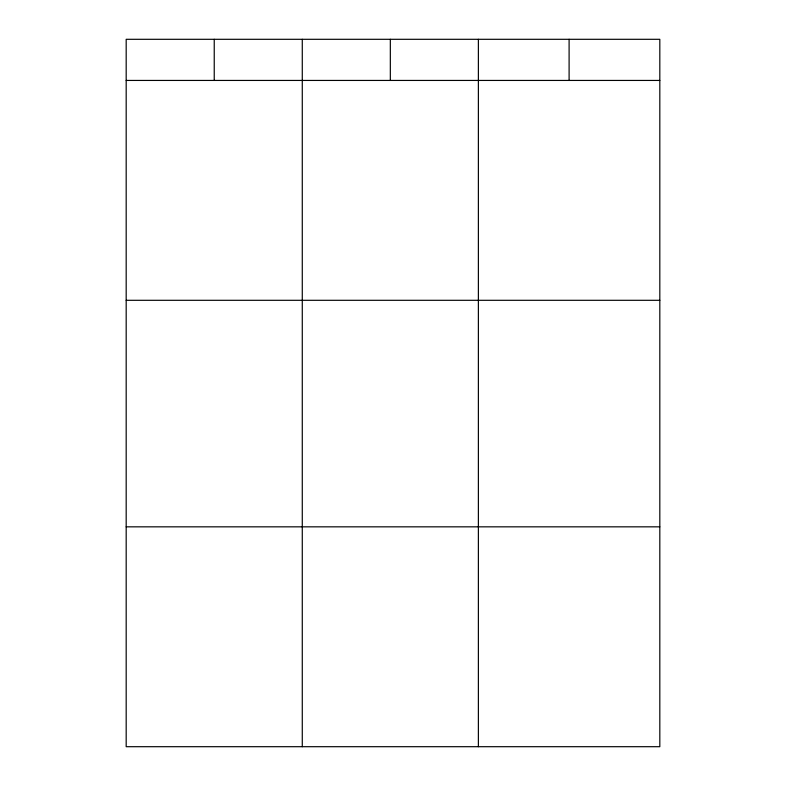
<?xml version="1.0" encoding="UTF-8"?>
<svg xmlns="http://www.w3.org/2000/svg" width="786" height="786" viewBox="0 0 786 786"><rect width="100%" height="100%" fill="white"/><g stroke="black" fill="none" stroke-linecap="round" stroke-linejoin="round"><path stroke-width="1.18" d="M659.818 300.301L659.818 39.3L126.182 39.3L126.182 746.7L659.818 746.7L659.818 300.301L126.182 300.301M126.182 80.437L659.818 80.437M126.182 526.836L659.818 526.836M569.103 39.3L569.103 80.437M478.379 39.3L478.379 746.7M390.328 39.3L390.328 80.437M302.276 39.3L302.276 746.7M214.234 39.3L214.234 80.437"/></g></svg>
